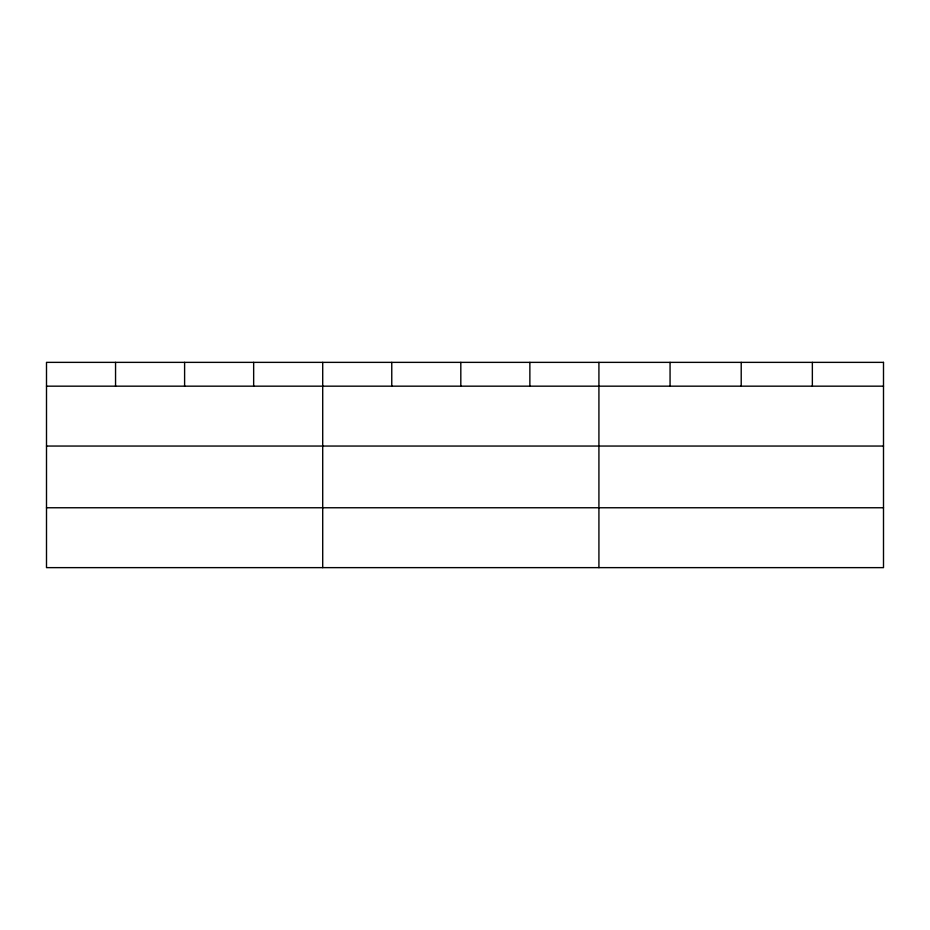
<?xml version="1.0" encoding="UTF-8"?>
<svg xmlns="http://www.w3.org/2000/svg" width="930" height="930" viewBox="0 0 930 930"><rect width="100%" height="100%" fill="white"/><g stroke="black" fill="none" stroke-linecap="round" stroke-linejoin="round"><path stroke-width="1.4" d="M46.5 386.171L883.5 386.171M46.5 446.051L883.5 446.051M46.5 507.757L883.5 507.757M812.355 362.363L812.355 386.171M741.21 362.363L741.21 386.171M670.065 362.363L670.065 386.171M598.92 362.363L598.92 567.637M529.868 362.363L529.868 386.171M460.815 362.363L460.815 386.171M391.763 362.363L391.763 386.171M322.71 362.363L322.71 567.637M253.657 362.363L253.657 386.171M184.605 362.363L184.605 386.171M115.553 362.363L115.553 386.171M883.5 362.363L46.5 362.363L46.5 567.637L883.5 567.637L883.5 362.363"/></g></svg>
